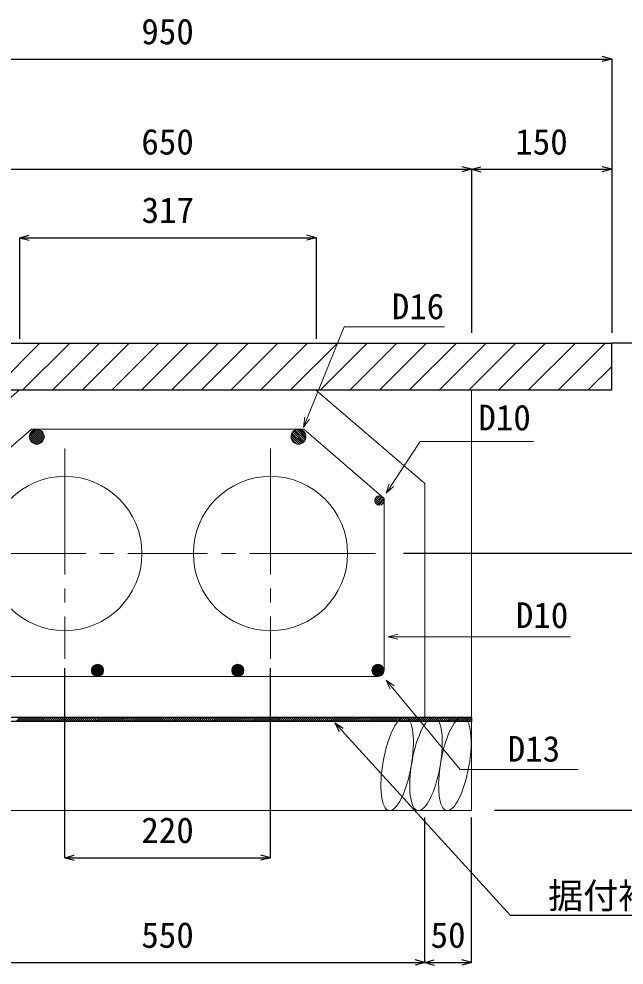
# Model space of a CAD drawing. Units: millimetres, scale not verified. Extents: x -9755 to 16726, y -7413 to 4835.
# Drawn here: x 8533 to 9181, y -5654 to -4642 of the extents above; entities that cross this region are included whole.
import ezdxf
from ezdxf.enums import TextEntityAlignment as Align

# ---------------------------------------------------------------- set-up
doc = ezdxf.new("R2010")
doc.units = ezdxf.units.MM
doc.header["$LTSCALE"] = 15
doc.linetypes.add('CHAIN2', pattern=[12, 9, -1, 1, -1])
doc.layers.add('0-1_ブロック', color=2, linetype='Continuous', lineweight=18)
doc.layers.add('0-A', color=7, linetype='Continuous', lineweight=18)
for name, color, linetype in [('0-3_鉄筋', 7, 'Continuous'), ('0-6_寸法', 4, 'Continuous'), ('0-B', 4, 'Continuous')]:
    doc.layers.add(name, color=color, linetype=linetype)
doc.styles.add('ＭＳ ゴシック', font='')
doc.styles.get('ＭＳ ゴシック').set_extended_font_data('MS Gothic')

msp = doc.modelspace()

# ---------------------------------------------------------------- linework, layer by layer
at = {"layer": '0-1_ブロック', "color": 3}
for p, q in [((8534.04, -5038.66), (8417.37, -5138.66)), ((8534.04, -5038.66), (8851.27, -5038.66)), ((8850.71, -5038.66), (8967.37, -5138.66)), ((8967.37, -5388.66), (8967.37, -5138.66)), ((8967.37, -5388.66), (8417.37, -5388.66))]:
    msp.add_line(p, q, dxfattribs=at)
at = {"layer": '0-1_ブロック', "color": 7}
for p, q in [((9017.37, -5488.66), (9017.37, -5038.66)), ((9017.37, -5388.66), (8367.37, -5388.66)), ((8367.37, -5488.66), (9017.37, -5488.66))]:
    msp.add_line(p, q, dxfattribs=at)
at = {"layer": '0-1_ブロック'}
for p, q in [((8546.58, -5080.66), (8460.87, -5154.79)), ((8544.39, -5089.16), (8552.88, -5080.67)), ((8544.58, -5086.85), (8550.57, -5080.86)), ((8544.71, -5090.96), (8554.68, -5081)), ((8546.58, -5080.66), (8838.16, -5080.66)), ((8840.03, -5090.96), (8830.07, -5081)), ((8840.36, -5089.16), (8831.87, -5080.67)), ((8840.17, -5086.85), (8834.18, -5080.86)), ((8838.16, -5080.66), (8923.87, -5154.79)), ((8545.34, -5092.46), (8556.18, -5081.62)), ((8546.19, -5093.73), (8557.45, -5082.47)), ((8547.25, -5094.8), (8558.51, -5083.53)), ((8548.5, -5095.66), (8559.38, -5084.79)), ((8549.99, -5096.29), (8560.01, -5086.27)), ((8551.77, -5096.63), (8560.35, -5088.05)), ((8554.05, -5096.48), (8560.2, -5090.33)), ((8832.98, -5096.63), (8824.4, -5088.05)), ((8830.7, -5096.48), (8824.55, -5090.33)), ((8834.76, -5096.29), (8824.74, -5086.27)), ((8836.24, -5095.66), (8825.37, -5084.79)), ((8837.5, -5094.8), (8826.23, -5083.53)), ((8838.56, -5093.73), (8827.3, -5082.47)), ((8839.41, -5092.46), (8828.57, -5081.62)), ((8913.91, -5157.64), (8919.47, -5152.08)), ((8914.23, -5155.2), (8917.04, -5152.39)), ((8914.4, -5159.27), (8921.11, -5152.57)), ((8915.28, -5160.51), (8922.35, -5153.44)), ((8916.48, -5161.43), (8923.27, -5154.65)), ((8918.06, -5161.98), (8923.81, -5156.23)), ((8920.33, -5161.83), (8923.66, -5158.5)), ((8923.87, -5338.66), (8923.87, -5154.79)), ((8622.25, -5342.95), (8613.08, -5333.78)), ((8622.86, -5342.14), (8613.89, -5333.17)), ((8623.35, -5341.22), (8614.81, -5332.68)), ((8623.7, -5340.15), (8615.88, -5332.33)), ((8623.87, -5338.91), (8617.12, -5332.16)), ((8623.75, -5337.37), (8618.66, -5332.28)), ((8622.65, -5334.86), (8621.17, -5333.38)), ((8760.88, -5338.91), (8767.63, -5332.16)), ((8761, -5337.37), (8766.09, -5332.28)), ((8761.05, -5340.15), (8768.87, -5332.33)), ((8761.4, -5341.22), (8769.93, -5332.68)), ((8761.89, -5342.14), (8770.86, -5333.17)), ((8762.1, -5334.86), (8763.58, -5333.38)), ((8762.49, -5342.95), (8771.67, -5333.78)), ((8910.88, -5338.91), (8917.63, -5332.16)), ((8911, -5337.37), (8916.09, -5332.28)), ((8911.05, -5340.15), (8918.87, -5332.33)), ((8911.4, -5341.22), (8919.93, -5332.68)), ((8911.89, -5342.14), (8920.86, -5333.17)), ((8912.1, -5334.86), (8913.58, -5333.38)), ((8912.49, -5342.95), (8921.67, -5333.78)), ((8617.39, -5345.16), (8610.87, -5338.64)), ((8618.67, -5345.03), (8611.01, -5337.36)), ((8615.78, -5344.96), (8611.07, -5340.25)), ((8619.76, -5344.7), (8611.33, -5336.27)), ((8620.71, -5344.23), (8611.8, -5335.32)), ((8621.54, -5343.65), (8612.38, -5334.49)), ((8763.21, -5343.65), (8772.37, -5334.49)), ((8764.04, -5344.23), (8772.95, -5335.32)), ((8764.99, -5344.7), (8773.42, -5336.27)), ((8766.08, -5345.03), (8773.74, -5337.36)), ((8767.36, -5345.16), (8773.87, -5338.64)), ((8768.97, -5344.96), (8773.67, -5340.25)), ((8913.21, -5343.65), (8922.37, -5334.49)), ((8914.04, -5344.23), (8922.95, -5335.32)), ((8914.99, -5344.7), (8923.42, -5336.27)), ((8916.08, -5345.03), (8923.74, -5337.36)), ((8917.36, -5345.16), (8923.87, -5338.64)), ((8918.97, -5344.96), (8923.67, -5340.25)), ((8467.37, -5345.16), (8917.37, -5345.16))]:
    msp.add_line(p, q, dxfattribs=at)
at = {"layer": '0-1_ブロック', "color": 7, "linetype": 'CHAIN2'}
for p, q in [((8582.37, -5101.16), (8582.37, -5326.16)), ((8802.37, -5101.16), (8802.37, -5326.16)), ((8469.87, -5213.66), (8694.87, -5213.66)), ((8914.87, -5213.66), (8689.87, -5213.66))]:
    msp.add_line(p, q, dxfattribs=at)
at = {"layer": '0-1_ブロック'}
for centre, radius in [((8552.37, -5088.66), 8), ((8832.37, -5088.66), 8), ((8918.88, -5157.04), 5), ((8617.37, -5338.66), 6.5), ((8767.37, -5338.66), 6.5), ((8917.37, -5338.66), 6.5)]:
    msp.add_circle(centre, radius, dxfattribs=at)
at = {"layer": '0-1_ブロック', "color": 7}
for centre in [(8582.37, -5213.66), (8802.37, -5213.66)]:
    msp.add_circle(centre, 82.5, dxfattribs=at)
for centre in [(8937.85, -5438.65), (8968.76, -5438.65), (8999.66, -5438.65)]:
    msp.add_ellipse(centre, major_axis=(8.81, 49.96), ratio=0.3, dxfattribs=at)
at = {"layer": '0-3_鉄筋'}
for p, q in [((8217.37, -4988.66), (9167.37, -4988.66)), ((8505.77, -5038.66), (8555.77, -4988.66)), ((8537.59, -5038.66), (8587.59, -4988.66)), ((8569.41, -5038.66), (8619.41, -4988.66)), ((8601.23, -5038.66), (8651.23, -4988.66)), ((8633.05, -5038.66), (8683.05, -4988.66)), ((8664.87, -5038.66), (8714.87, -4988.66)), ((8696.69, -5038.66), (8746.69, -4988.66)), ((8728.51, -5038.66), (8778.51, -4988.66)), ((8760.33, -5038.66), (8810.33, -4988.66)), ((8792.14, -5038.66), (8842.14, -4988.66)), ((8823.96, -5038.66), (8873.96, -4988.66)), ((8855.78, -5038.66), (8905.78, -4988.66)), ((8887.6, -5038.66), (8937.6, -4988.66)), ((8919.42, -5038.66), (8969.42, -4988.66)), ((8951.24, -5038.66), (9001.24, -4988.66)), ((8983.06, -5038.66), (9033.06, -4988.66)), ((9014.88, -5038.66), (9064.88, -4988.66)), ((9046.7, -5038.66), (9096.7, -4988.66)), ((9078.52, -5038.66), (9128.52, -4988.66)), ((9110.34, -5038.66), (9160.34, -4988.66)), ((9167.37, -5038.66), (9167.37, -4988.66)), ((9142.16, -5038.66), (9167.37, -5013.44)), ((8217.37, -5038.66), (9167.37, -5038.66))]:
    msp.add_line(p, q, dxfattribs=at)
at = {"layer": '0-6_寸法'}
for p, q in [((8217.37, -4684.61), (9167.37, -4684.61)), ((9167.37, -4684.61), (9157.23, -4681.9)), ((9167.37, -4684.61), (9157.23, -4687.33)), ((9167.37, -4684.61), (9167.37, -4802.56)), ((8367.37, -4802.56), (9017.37, -4802.56)), ((9017.37, -4802.56), (9007.23, -4799.84)), ((9017.37, -4802.56), (9007.23, -4805.27)), ((9017.37, -4802.56), (9027.52, -4799.84)), ((9017.37, -4802.56), (9017.37, -4977.69)), ((9017.37, -4802.56), (9167.37, -4802.56)), ((9017.37, -4802.56), (9027.52, -4805.27)), ((9167.37, -4802.56), (9157.23, -4799.84)), ((9167.37, -4802.56), (9157.23, -4805.27)), ((9167.37, -4802.56), (9167.37, -4977.69)), ((8534.04, -4875.76), (8544.18, -4873.04)), ((8534.04, -4875.76), (8851.27, -4875.76)), ((8534.04, -4875.76), (8544.18, -4878.48)), ((8534.04, -4875.76), (8534.04, -4983.86)), ((8851.27, -4875.76), (8841.13, -4873.04)), ((8851.27, -4875.76), (8841.13, -4878.48)), ((8851.27, -4875.76), (8851.27, -4983.86)), ((9327.43, -4988.66), (9167.37, -4988.66)), ((9241.58, -5213.66), (8944.83, -5213.66)), ((8582.37, -5539.11), (8582.37, -5336.44)), ((8802.37, -5539.11), (8802.37, -5336.44)), ((8967.37, -5651.2), (8967.37, -5496.06)), ((9017.37, -5651.2), (9017.37, -5496.06)), ((9327.43, -5488.66), (9041.88, -5488.66)), ((8582.37, -5539.11), (8592.52, -5536.39)), ((8802.37, -5539.11), (8792.23, -5536.39)), ((8582.37, -5539.11), (8802.37, -5539.11)), ((8582.37, -5539.11), (8592.52, -5541.83)), ((8802.37, -5539.11), (8792.23, -5541.83)), ((8417.37, -5651.2), (8967.37, -5651.2)), ((8967.37, -5651.2), (8957.23, -5648.48)), ((8967.37, -5651.2), (8957.23, -5653.92)), ((8967.37, -5651.2), (8977.52, -5648.48)), ((8967.37, -5651.2), (9017.37, -5651.2)), ((8967.37, -5651.2), (8977.52, -5653.92)), ((9017.37, -5651.2), (9007.23, -5648.48)), ((9017.37, -5651.2), (9007.23, -5653.92))]:
    msp.add_line(p, q, dxfattribs=at)
at = {"layer": '0-A'}
for p, q in [((8837.71, -5078.34), (8839.01, -5067.92)), ((8837.71, -5078.34), (8844.05, -5069.96)), ((8925.99, -5148.9), (8962.4, -5093.77)), ((8962.4, -5093.77), (9083.74, -5093.77)), ((8925.99, -5148.9), (8929.31, -5138.94)), ((8925.99, -5148.9), (8933.85, -5141.93)), ((8928.41, -5302.69), (8938.55, -5299.97)), ((8928.41, -5302.69), (9123.34, -5302.69)), ((8928.41, -5302.69), (8938.55, -5305.41)), ((8926.06, -5349.11), (8930.45, -5358.65)), ((9005.23, -5444.55), (9131.36, -5444.55))]:
    msp.add_line(p, q, dxfattribs=at)
for points in [[(8837.71, -5078.34), (8881.24, -4971.19), (8988.38, -4971.19)], [(9005.23, -5444.55), (8926.06, -5349.11), (8934.63, -5355.18)]]:
    msp.add_lwpolyline(points, dxfattribs=at)
at = {"layer": '0-B'}
for p, q in [((8530.18, -5393.16), (8534.68, -5388.66)), ((8532.3, -5393.16), (8536.8, -5388.66)), ((8534.43, -5393.16), (8538.93, -5388.66)), ((8536.55, -5393.16), (8541.05, -5388.66)), ((8538.67, -5393.16), (8543.17, -5388.66)), ((8540.79, -5393.16), (8545.29, -5388.66)), ((8542.91, -5393.16), (8547.41, -5388.66)), ((8545.03, -5393.16), (8549.53, -5388.66)), ((8547.15, -5393.16), (8551.65, -5388.66)), ((8549.28, -5393.16), (8553.78, -5388.66)), ((8551.4, -5393.16), (8555.9, -5388.66)), ((8553.52, -5393.16), (8558.02, -5388.66)), ((8555.64, -5393.16), (8560.14, -5388.66)), ((8557.76, -5393.16), (8562.26, -5388.66)), ((8559.88, -5393.16), (8564.38, -5388.66)), ((8562, -5393.16), (8566.5, -5388.66)), ((8564.12, -5393.16), (8568.62, -5388.66)), ((8566.25, -5393.16), (8570.75, -5388.66)), ((8568.37, -5393.16), (8572.87, -5388.66)), ((8570.49, -5393.16), (8574.99, -5388.66)), ((8572.61, -5393.16), (8577.11, -5388.66)), ((8574.73, -5393.16), (8579.23, -5388.66)), ((8576.85, -5393.16), (8581.35, -5388.66)), ((8578.97, -5393.16), (8583.47, -5388.66)), ((8581.09, -5393.16), (8585.59, -5388.66)), ((8583.22, -5393.16), (8587.72, -5388.66)), ((8585.34, -5393.16), (8589.84, -5388.66)), ((8587.46, -5393.16), (8591.96, -5388.66)), ((8589.58, -5393.16), (8594.08, -5388.66)), ((8591.7, -5393.16), (8596.2, -5388.66)), ((8593.82, -5393.16), (8598.32, -5388.66)), ((8595.94, -5393.16), (8600.44, -5388.66)), ((8598.07, -5393.16), (8602.57, -5388.66)), ((8600.19, -5393.16), (8604.69, -5388.66)), ((8602.31, -5393.16), (8606.81, -5388.66)), ((8604.43, -5393.16), (8608.93, -5388.66)), ((8606.55, -5393.16), (8611.05, -5388.66)), ((8608.67, -5393.16), (8613.17, -5388.66)), ((8610.79, -5393.16), (8615.29, -5388.66)), ((8612.91, -5393.16), (8617.41, -5388.66)), ((8615.04, -5393.16), (8619.54, -5388.66)), ((8617.16, -5393.16), (8621.66, -5388.66)), ((8619.28, -5393.16), (8623.78, -5388.66)), ((8621.4, -5393.16), (8625.9, -5388.66)), ((8623.52, -5393.16), (8628.02, -5388.66)), ((8625.64, -5393.16), (8630.14, -5388.66)), ((8627.76, -5393.16), (8632.26, -5388.66)), ((8629.89, -5393.16), (8634.39, -5388.66)), ((8632.01, -5393.16), (8636.51, -5388.66)), ((8634.13, -5393.16), (8638.63, -5388.66)), ((8636.25, -5393.16), (8640.75, -5388.66)), ((8638.37, -5393.16), (8642.87, -5388.66)), ((8640.49, -5393.16), (8644.99, -5388.66)), ((8642.61, -5393.16), (8647.11, -5388.66)), ((8644.73, -5393.16), (8649.23, -5388.66)), ((8646.86, -5393.16), (8651.36, -5388.66)), ((8648.98, -5393.16), (8653.48, -5388.66)), ((8651.1, -5393.16), (8655.6, -5388.66)), ((8653.22, -5393.16), (8657.72, -5388.66)), ((8655.34, -5393.16), (8659.84, -5388.66)), ((8657.46, -5393.16), (8661.96, -5388.66)), ((8659.58, -5393.16), (8664.08, -5388.66)), ((8661.71, -5393.16), (8666.21, -5388.66)), ((8663.83, -5393.16), (8668.33, -5388.66)), ((8665.95, -5393.16), (8670.45, -5388.66)), ((8668.07, -5393.16), (8672.57, -5388.66)), ((8670.19, -5393.16), (8674.69, -5388.66)), ((8672.31, -5393.16), (8676.81, -5388.66)), ((8674.43, -5393.16), (8678.93, -5388.66)), ((8676.55, -5393.16), (8681.05, -5388.66)), ((8678.68, -5393.16), (8683.18, -5388.66)), ((8680.8, -5393.16), (8685.3, -5388.66)), ((8682.92, -5393.16), (8687.42, -5388.66)), ((8685.04, -5393.16), (8689.54, -5388.66)), ((8687.16, -5393.16), (8691.66, -5388.66)), ((8689.28, -5393.16), (8693.78, -5388.66)), ((8691.4, -5393.16), (8695.9, -5388.66)), ((8693.52, -5393.16), (8698.02, -5388.66)), ((8695.65, -5393.16), (8700.15, -5388.66)), ((8697.77, -5393.16), (8702.27, -5388.66)), ((8699.89, -5393.16), (8704.39, -5388.66)), ((8702.01, -5393.16), (8706.51, -5388.66)), ((8704.13, -5393.16), (8708.63, -5388.66)), ((8706.25, -5393.16), (8710.75, -5388.66)), ((8708.37, -5393.16), (8712.87, -5388.66)), ((8710.5, -5393.16), (8715, -5388.66)), ((8712.62, -5393.16), (8717.12, -5388.66)), ((8714.74, -5393.16), (8719.24, -5388.66)), ((8716.86, -5393.16), (8721.36, -5388.66)), ((8718.98, -5393.16), (8723.48, -5388.66)), ((8721.1, -5393.16), (8725.6, -5388.66)), ((8723.22, -5393.16), (8727.72, -5388.66)), ((8725.34, -5393.16), (8729.84, -5388.66)), ((8727.47, -5393.16), (8731.97, -5388.66)), ((8729.59, -5393.16), (8734.09, -5388.66)), ((8731.71, -5393.16), (8736.21, -5388.66)), ((8733.83, -5393.16), (8738.33, -5388.66)), ((8735.95, -5393.16), (8740.45, -5388.66)), ((8738.07, -5393.16), (8742.57, -5388.66)), ((8740.19, -5393.16), (8744.69, -5388.66)), ((8742.32, -5393.16), (8746.82, -5388.66)), ((8744.44, -5393.16), (8748.94, -5388.66)), ((8746.56, -5393.16), (8751.06, -5388.66)), ((8748.68, -5393.16), (8753.18, -5388.66)), ((8750.8, -5393.16), (8755.3, -5388.66)), ((8752.92, -5393.16), (8757.42, -5388.66)), ((8755.04, -5393.16), (8759.54, -5388.66)), ((8757.16, -5393.16), (8761.66, -5388.66)), ((8759.29, -5393.16), (8763.79, -5388.66)), ((8761.41, -5393.16), (8765.91, -5388.66)), ((8763.53, -5393.16), (8768.03, -5388.66)), ((8765.65, -5393.16), (8770.15, -5388.66)), ((8767.77, -5393.16), (8772.27, -5388.66)), ((8769.89, -5393.16), (8774.39, -5388.66)), ((8772.01, -5393.16), (8776.51, -5388.66)), ((8774.13, -5393.16), (8778.63, -5388.66)), ((8776.26, -5393.16), (8780.76, -5388.66)), ((8778.38, -5393.16), (8782.88, -5388.66)), ((8780.5, -5393.16), (8785, -5388.66)), ((8782.62, -5393.16), (8787.12, -5388.66)), ((8784.74, -5393.16), (8789.24, -5388.66)), ((8786.86, -5393.16), (8791.36, -5388.66)), ((8788.98, -5393.16), (8793.48, -5388.66)), ((8791.11, -5393.16), (8795.61, -5388.66)), ((8793.23, -5393.16), (8797.73, -5388.66)), ((8795.35, -5393.16), (8799.85, -5388.66)), ((8797.47, -5393.16), (8801.97, -5388.66)), ((8799.59, -5393.16), (8804.09, -5388.66)), ((8801.71, -5393.16), (8806.21, -5388.66)), ((8803.83, -5393.16), (8808.33, -5388.66)), ((8805.95, -5393.16), (8810.45, -5388.66)), ((8808.08, -5393.16), (8812.58, -5388.66)), ((8810.2, -5393.16), (8814.7, -5388.66)), ((8812.32, -5393.16), (8816.82, -5388.66)), ((8814.44, -5393.16), (8818.94, -5388.66)), ((8816.56, -5393.16), (8821.06, -5388.66)), ((8818.68, -5393.16), (8823.18, -5388.66)), ((8820.8, -5393.16), (8825.3, -5388.66)), ((8822.93, -5393.16), (8827.43, -5388.66)), ((8825.05, -5393.16), (8829.55, -5388.66)), ((8827.17, -5393.16), (8831.67, -5388.66)), ((8829.29, -5393.16), (8833.79, -5388.66)), ((8831.41, -5393.16), (8835.91, -5388.66)), ((8833.53, -5393.16), (8838.03, -5388.66)), ((8835.65, -5393.16), (8840.15, -5388.66)), ((8837.77, -5393.16), (8842.27, -5388.66)), ((8839.9, -5393.16), (8844.4, -5388.66)), ((8842.02, -5393.16), (8846.52, -5388.66)), ((8844.14, -5393.16), (8848.64, -5388.66)), ((8846.26, -5393.16), (8850.76, -5388.66)), ((8848.38, -5393.16), (8852.88, -5388.66)), ((8850.5, -5393.16), (8855, -5388.66)), ((8852.62, -5393.16), (8857.12, -5388.66)), ((8854.75, -5393.16), (8859.25, -5388.66)), ((8856.87, -5393.16), (8861.37, -5388.66)), ((8858.99, -5393.16), (8863.49, -5388.66)), ((8861.11, -5393.16), (8865.61, -5388.66)), ((8863.23, -5393.16), (8867.73, -5388.66)), ((8865.35, -5393.16), (8869.85, -5388.66)), ((8867.47, -5393.16), (8871.97, -5388.66)), ((8869.59, -5393.16), (8874.09, -5388.66)), ((8871.17, -5394.77), (9058.86, -5600.4)), ((8871.17, -5394.77), (8876, -5404.1)), ((8871.17, -5394.77), (8880.01, -5400.43)), ((8871.72, -5393.16), (8876.22, -5388.66)), ((8873.84, -5393.16), (8878.34, -5388.66)), ((8875.96, -5393.16), (8880.46, -5388.66)), ((8878.08, -5393.16), (8882.58, -5388.66)), ((8880.2, -5393.16), (8884.7, -5388.66)), ((8882.32, -5393.16), (8886.82, -5388.66)), ((8884.44, -5393.16), (8888.94, -5388.66)), ((8886.56, -5393.16), (8891.06, -5388.66)), ((8888.69, -5393.16), (8893.19, -5388.66)), ((8890.81, -5393.16), (8895.31, -5388.66)), ((8892.93, -5393.16), (8897.43, -5388.66)), ((8895.05, -5393.16), (8899.55, -5388.66)), ((8897.17, -5393.16), (8901.67, -5388.66)), ((8899.29, -5393.16), (8903.79, -5388.66)), ((8901.41, -5393.16), (8905.91, -5388.66)), ((8903.54, -5393.16), (8908.04, -5388.66)), ((8905.66, -5393.16), (8910.16, -5388.66)), ((8907.78, -5393.16), (8912.28, -5388.66)), ((8909.9, -5393.16), (8914.4, -5388.66)), ((8912.02, -5393.16), (8916.52, -5388.66)), ((8914.14, -5393.16), (8918.64, -5388.66)), ((8916.26, -5393.16), (8920.76, -5388.66)), ((8918.38, -5393.16), (8922.88, -5388.66)), ((8920.51, -5393.16), (8925.01, -5388.66)), ((8922.63, -5393.16), (8927.13, -5388.66)), ((8924.75, -5393.16), (8929.25, -5388.66)), ((8926.87, -5393.16), (8931.37, -5388.66)), ((8928.99, -5393.16), (8933.49, -5388.66)), ((8931.11, -5393.16), (8935.61, -5388.66)), ((8933.23, -5393.16), (8937.73, -5388.66)), ((8935.36, -5393.16), (8939.86, -5388.66)), ((8937.48, -5393.16), (8941.98, -5388.66)), ((8939.6, -5393.16), (8944.1, -5388.66)), ((8941.72, -5393.16), (8946.22, -5388.66)), ((8943.84, -5393.16), (8948.34, -5388.66)), ((8945.96, -5393.16), (8950.46, -5388.66)), ((8948.08, -5393.16), (8952.58, -5388.66)), ((8950.2, -5393.16), (8954.7, -5388.66)), ((8952.33, -5393.16), (8956.83, -5388.66)), ((8954.45, -5393.16), (8958.95, -5388.66)), ((8956.57, -5393.16), (8961.07, -5388.66)), ((8958.69, -5393.16), (8963.19, -5388.66)), ((8960.81, -5393.16), (8965.31, -5388.66)), ((8962.93, -5393.16), (8967.43, -5388.66)), ((8965.05, -5393.16), (8969.55, -5388.66)), ((8967.18, -5393.16), (8971.68, -5388.66)), ((8969.3, -5393.16), (8973.8, -5388.66)), ((8971.42, -5393.16), (8975.92, -5388.66)), ((8973.54, -5393.16), (8978.04, -5388.66)), ((8975.66, -5393.16), (8980.16, -5388.66)), ((8977.78, -5393.16), (8982.28, -5388.66)), ((8979.9, -5393.16), (8984.4, -5388.66)), ((8982.02, -5393.16), (8986.52, -5388.66)), ((8984.15, -5393.16), (8988.65, -5388.66)), ((8986.27, -5393.16), (8990.77, -5388.66)), ((8988.39, -5393.16), (8992.89, -5388.66)), ((8990.51, -5393.16), (8995.01, -5388.66)), ((8992.63, -5393.16), (8997.13, -5388.66)), ((8994.75, -5393.16), (8999.25, -5388.66)), ((8996.87, -5393.16), (9001.37, -5388.66)), ((8998.99, -5393.16), (9003.49, -5388.66)), ((9001.12, -5393.16), (9005.62, -5388.66)), ((9003.24, -5393.16), (9007.74, -5388.66)), ((9005.36, -5393.16), (9009.86, -5388.66)), ((9007.48, -5393.16), (9011.98, -5388.66)), ((9009.6, -5393.16), (9014.1, -5388.66)), ((9011.72, -5393.16), (9016.22, -5388.66)), ((9013.84, -5393.16), (9017.37, -5389.63)), ((9015.97, -5393.16), (9017.37, -5391.75)), ((9058.86, -5600.4), (9286.39, -5600.4))]:
    msp.add_line(p, q, dxfattribs=at)
msp.add_lwpolyline([(8367.37, -5388.66), (9017.37, -5388.66), (9017.37, -5393.16), (8367.37, -5393.16)], close=True, dxfattribs=at)

# ---------------------------------------------------------------- texts
at = {"layer": '0-6_寸法', "style": 'ＭＳ ゴシック'}
for s, p in [('950', (8664.25, -4677.11)), ('650', (8664.25, -4795.06)), ('150', (9064.25, -4795.06)), ('317', (8664.53, -4868.26)), ('220', (8664.25, -5531.61)), ('550', (8664.25, -5643.7)), ('50', (8973.62, -5643.7))]:
    msp.add_text(s, height=27.49, dxfattribs=at).set_placement(p, align=Align.BOTTOM_LEFT)
at = {"layer": '0-A', "color": 4, "style": 'ＭＳ ゴシック'}
for s, p in [('D16', (8932.13, -4971.19)), ('D10', (9024.76, -5090.16)), ('D10', (9064.87, -5301.6)), ('D13', (9056.13, -5444.52))]:
    msp.add_text(s, height=27.49, dxfattribs=at).set_placement(p, align=Align.BOTTOM_LEFT)
at = {"layer": '0-B', "style": 'ＭＳ ゴシック'}
msp.add_text('据付補助材', height=27.49, dxfattribs=at).set_placement((9099.31, -5601.66), align=Align.BOTTOM_LEFT)

doc.saveas('drawing.dxf')
